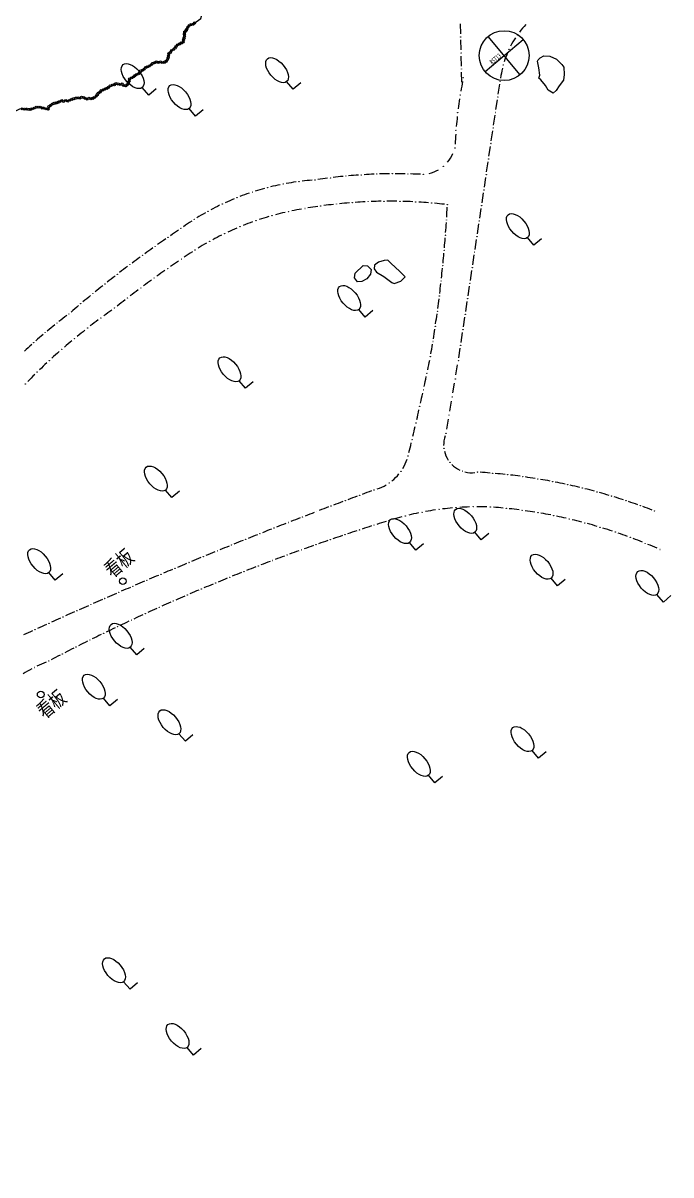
# Model space of a CAD drawing. Header units: metres. Extents: x -10443 to -4073, y -33280 to -26846.
# Drawn here: x -7216.8 to -7184.3, y -29190 to -29132.2 of the extents above; entities that cross this region are included whole.
import ezdxf
from ezdxf.enums import TextEntityAlignment as Align

# ---------------------------------------------------------------- set-up
doc = ezdxf.new("R2010")
doc.units = ezdxf.units.M
doc.header["$MEASUREMENT"] = 0
doc.linetypes.add('CONTINUOUS_1', pattern=[0])
doc.linetypes.add('CONTINUOUS_2', pattern=[0])
for name, color, linetype, lineweight in [('園路', 241, 'CONTINUOUS_2', 18), ('基準点', 254, 'CONTINUOUS_2', 18), ('木', 254, 'CONTINUOUS_2', 18), ('木材', 241, 'CONTINUOUS_2', 18), ('構造物', 241, 'CONTINUOUS_2', 18), ('石', 241, 'CONTINUOUS_2', 18), ('護岸', 241, 'CONTINUOUS_2', 18)]:
    doc.layers.add(name, color=color, linetype=linetype, lineweight=lineweight)
doc.layers.add('非表示', color=7, linetype='CONTINUOUS', lineweight=0, plot=False)
doc.styles.add('MS Gothic', font='MS Gothic.ttf')

msp = doc.modelspace()

# ---------------------------------------------------------------- hatches: boundary and pattern name
at = {"layer": '園路', "linetype": 'CONTINUOUS_1', "lineweight": 18}
for points in [[(-7191.973, -29132.754, 1), (-7191.988, -29132.754, 1)], [(-7194.817, -29132.856, 1), (-7194.832, -29132.856, 1)], [(-7194.798, -29133.663, 1), (-7194.813, -29133.663, 1)], [(-7192.393, -29133.48, 1), (-7192.408, -29133.48, 1)], [(-7194.779, -29134.471, 1), (-7194.794, -29134.471, 1)], [(-7192.684, -29134.266, 1), (-7192.699, -29134.266, 1)], [(-7194.688, -29134.895, 1), (-7194.703, -29134.895, 1)], [(-7194.761, -29135.278, 1), (-7194.776, -29135.278, 1)], [(-7192.836, -29135.091, 1), (-7192.851, -29135.091, 1)], [(-7194.845, -29135.771, 1), (-7194.86, -29135.771, 1)], [(-7192.953, -29135.87, 1), (-7192.968, -29135.87, 1)], [(-7194.968, -29136.653, 1), (-7194.983, -29136.653, 1)], [(-7193.07, -29136.649, 1), (-7193.085, -29136.649, 1)], [(-7195.056, -29137.539, 1), (-7195.071, -29137.539, 1)], [(-7193.186, -29137.428, 1), (-7193.201, -29137.428, 1)], [(-7195.111, -29138.428, 1), (-7195.126, -29138.428, 1)], [(-7193.303, -29138.207, 1), (-7193.318, -29138.207, 1)], [(-7193.42, -29138.986, 1), (-7193.435, -29138.986, 1)], [(-7195.688, -29139.35, 1), (-7195.703, -29139.35, 1)], [(-7203.73, -29140.245, 1), (-7203.745, -29140.245, 1)], [(-7202.935, -29140.117, 1), (-7202.95, -29140.117, 1)], [(-7202.133, -29140.038, 1), (-7202.148, -29140.038, 1)], [(-7201.362, -29139.93, 1), (-7201.377, -29139.93, 1)], [(-7200.587, -29139.844, 1), (-7200.602, -29139.844, 1)], [(-7199.811, -29139.781, 1), (-7199.826, -29139.781, 1)], [(-7199.033, -29139.741, 1), (-7199.048, -29139.741, 1)], [(-7198.254, -29139.724, 1), (-7198.269, -29139.724, 1)], [(-7197.475, -29139.73, 1), (-7197.49, -29139.73, 1)], [(-7196.696, -29139.758, 1), (-7196.711, -29139.758, 1)], [(-7193.536, -29139.765, 1), (-7193.551, -29139.765, 1)], [(-7205.29, -29140.649, 1), (-7205.305, -29140.649, 1)], [(-7204.516, -29140.422, 1), (-7204.531, -29140.422, 1)], [(-7193.653, -29140.544, 1), (-7193.668, -29140.544, 1)], [(-7206.787, -29141.243, 1), (-7206.802, -29141.243, 1)], [(-7206.047, -29140.922, 1), (-7206.062, -29140.922, 1)], [(-7201.847, -29141.344, 1), (-7201.862, -29141.344, 1)], [(-7201.056, -29141.245, 1), (-7201.071, -29141.245, 1)], [(-7200.262, -29141.172, 1), (-7200.277, -29141.172, 1)], [(-7199.466, -29141.125, 1), (-7199.481, -29141.125, 1)], [(-7198.669, -29141.104, 1), (-7198.684, -29141.104, 1)], [(-7197.872, -29141.108, 1), (-7197.887, -29141.108, 1)], [(-7197.075, -29141.138, 1), (-7197.09, -29141.138, 1)], [(-7196.28, -29141.194, 1), (-7196.295, -29141.194, 1)], [(-7195.487, -29141.276, 1), (-7195.502, -29141.276, 1)], [(-7193.77, -29141.323, 1), (-7193.785, -29141.323, 1)], [(-7208.198, -29142.019, 1), (-7208.213, -29142.019, 1)], [(-7207.505, -29141.609, 1), (-7207.52, -29141.609, 1)], [(-7204.292, -29141.829, 1), (-7204.307, -29141.829, 1)], [(-7203.469, -29141.624, 1), (-7203.484, -29141.624, 1)], [(-7202.634, -29141.468, 1), (-7202.649, -29141.468, 1)], [(-7208.865, -29142.471, 1), (-7208.88, -29142.471, 1)], [(-7205.897, -29142.381, 1), (-7205.912, -29142.381, 1)], [(-7205.103, -29142.082, 1), (-7205.118, -29142.082, 1)], [(-7195.531, -29142.042, 1), (-7195.546, -29142.042, 1)], [(-7193.886, -29142.102, 1), (-7193.901, -29142.102, 1)], [(-7209.517, -29142.913, 1), (-7209.532, -29142.913, 1)], [(-7207.426, -29143.117, 1), (-7207.441, -29143.117, 1)], [(-7206.673, -29142.727, 1), (-7206.688, -29142.727, 1)], [(-7195.585, -29142.808, 1), (-7195.6, -29142.808, 1)], [(-7194.003, -29142.881, 1), (-7194.018, -29142.881, 1)], [(-7210.162, -29143.363, 1), (-7210.177, -29143.363, 1)], [(-7208.156, -29143.551, 1), (-7208.171, -29143.551, 1)], [(-7195.647, -29143.573, 1), (-7195.662, -29143.573, 1)], [(-7194.12, -29143.66, 1), (-7194.135, -29143.66, 1)], [(-7211.433, -29144.291, 1), (-7211.448, -29144.291, 1)], [(-7210.801, -29143.823, 1), (-7210.816, -29143.823, 1)], [(-7208.849, -29144.011, 1), (-7208.864, -29144.011, 1)], [(-7212.06, -29144.768, 1), (-7212.075, -29144.768, 1)], [(-7209.534, -29144.481, 1), (-7209.549, -29144.481, 1)], [(-7195.719, -29144.337, 1), (-7195.734, -29144.337, 1)], [(-7194.236, -29144.439, 1), (-7194.251, -29144.439, 1)], [(-7212.679, -29145.253, 1), (-7212.694, -29145.253, 1)], [(-7210.882, -29145.454, 1), (-7210.897, -29145.454, 1)], [(-7210.212, -29144.962, 1), (-7210.227, -29144.962, 1)], [(-7195.8, -29145.101, 1), (-7195.815, -29145.101, 1)], [(-7194.353, -29145.218, 1), (-7194.368, -29145.218, 1)], [(-7213.292, -29145.747, 1), (-7213.307, -29145.747, 1)], [(-7211.544, -29145.955, 1), (-7211.559, -29145.955, 1)], [(-7195.89, -29145.863, 1), (-7195.905, -29145.863, 1)], [(-7194.47, -29145.997, 1), (-7194.485, -29145.997, 1)], [(-7213.898, -29146.249, 1), (-7213.913, -29146.249, 1)], [(-7212.199, -29146.468, 1), (-7212.214, -29146.468, 1)], [(-7195.989, -29146.624, 1), (-7196.004, -29146.624, 1)], [(-7215.098, -29147.223, 1), (-7215.113, -29147.223, 1)], [(-7214.497, -29146.759, 1), (-7214.512, -29146.759, 1)], [(-7212.883, -29146.958, 1), (-7212.898, -29146.958, 1)], [(-7194.586, -29146.776, 1), (-7194.601, -29146.776, 1)], [(-7215.685, -29147.703, 1), (-7215.7, -29147.703, 1)], [(-7213.553, -29147.468, 1), (-7213.568, -29147.468, 1)], [(-7196.097, -29147.384, 1), (-7196.112, -29147.384, 1)], [(-7194.703, -29147.555, 1), (-7194.718, -29147.555, 1)], [(-7216.259, -29148.199, 1), (-7216.274, -29148.199, 1)], [(-7214.21, -29147.995, 1), (-7214.225, -29147.995, 1)], [(-7196.214, -29148.143, 1), (-7196.229, -29148.143, 1)], [(-7194.82, -29148.334, 1), (-7194.835, -29148.334, 1)], [(-7214.851, -29148.54, 1), (-7214.866, -29148.54, 1)], [(-7196.341, -29148.9, 1), (-7196.356, -29148.9, 1)], [(-7215.478, -29149.102, 1), (-7215.493, -29149.102, 1)], [(-7194.936, -29149.113, 1), (-7194.951, -29149.113, 1)], [(-7216.089, -29149.681, 1), (-7216.104, -29149.681, 1)], [(-7196.513, -29149.736, 1), (-7196.528, -29149.736, 1)], [(-7195.091, -29150.022, 1), (-7195.106, -29150.022, 1)], [(-7216.684, -29150.277, 1), (-7216.699, -29150.277, 1)], [(-7196.691, -29150.57, 1), (-7196.706, -29150.57, 1)], [(-7195.246, -29150.932, 1), (-7195.261, -29150.932, 1)], [(-7196.875, -29151.403, 1), (-7196.89, -29151.403, 1)], [(-7195.401, -29151.841, 1), (-7195.416, -29151.841, 1)], [(-7197.064, -29152.234, 1), (-7197.079, -29152.234, 1)], [(-7195.555, -29152.751, 1), (-7195.57, -29152.751, 1)], [(-7197.259, -29153.065, 1), (-7197.274, -29153.065, 1)], [(-7195.663, -29153.508, 1), (-7195.678, -29153.508, 1)], [(-7197.461, -29153.894, 1), (-7197.476, -29153.894, 1)], [(-7197.814, -29154.655, 1), (-7197.829, -29154.655, 1)], [(-7195.36, -29154.21, 1), (-7195.375, -29154.21, 1)], [(-7194.735, -29154.651, 1), (-7194.75, -29154.651, 1)], [(-7193.972, -29154.701, 1), (-7193.987, -29154.701, 1)], [(-7198.409, -29155.247, 1), (-7198.424, -29155.247, 1)], [(-7193.213, -29154.757, 1), (-7193.228, -29154.757, 1)], [(-7192.456, -29154.832, 1), (-7192.471, -29154.832, 1)], [(-7191.7, -29154.927, 1), (-7191.715, -29154.927, 1)], [(-7190.948, -29155.041, 1), (-7190.963, -29155.041, 1)], [(-7190.198, -29155.175, 1), (-7190.213, -29155.175, 1)], [(-7199.891, -29155.863, 1), (-7199.906, -29155.863, 1)], [(-7199.172, -29155.596, 1), (-7199.187, -29155.596, 1)], [(-7189.453, -29155.329, 1), (-7189.468, -29155.329, 1)], [(-7188.711, -29155.502, 1), (-7188.726, -29155.502, 1)], [(-7187.975, -29155.694, 1), (-7187.99, -29155.694, 1)], [(-7201.328, -29156.402, 1), (-7201.343, -29156.402, 1)], [(-7200.61, -29156.131, 1), (-7200.625, -29156.131, 1)], [(-7194.19, -29156.441, 1), (-7194.205, -29156.441, 1)], [(-7193.327, -29156.448, 1), (-7193.342, -29156.448, 1)], [(-7187.243, -29155.905, 1), (-7187.258, -29155.905, 1)], [(-7186.518, -29156.136, 1), (-7186.533, -29156.136, 1)], [(-7185.798, -29156.385, 1), (-7185.813, -29156.385, 1)], [(-7202.761, -29156.951, 1), (-7202.776, -29156.951, 1)], [(-7202.045, -29156.676, 1), (-7202.06, -29156.676, 1)], [(-7197.601, -29156.898, 1), (-7197.616, -29156.898, 1)], [(-7196.759, -29156.712, 1), (-7196.774, -29156.712, 1)], [(-7195.908, -29156.573, 1), (-7195.923, -29156.573, 1)], [(-7195.051, -29156.483, 1), (-7195.066, -29156.483, 1)], [(-7192.529, -29156.519, 1), (-7192.544, -29156.519, 1)], [(-7191.733, -29156.614, 1), (-7191.748, -29156.614, 1)], [(-7190.941, -29156.735, 1), (-7190.956, -29156.735, 1)], [(-7190.153, -29156.881, 1), (-7190.168, -29156.881, 1)], [(-7189.37, -29157.052, 1), (-7189.385, -29157.052, 1)], [(-7185.086, -29156.653, 1), (-7185.101, -29156.653, 1)], [(-7204.19, -29157.508, 1), (-7204.205, -29157.508, 1)], [(-7203.476, -29157.229, 1), (-7203.491, -29157.229, 1)], [(-7199.899, -29157.599, 1), (-7199.914, -29157.599, 1)], [(-7199.166, -29157.363, 1), (-7199.181, -29157.363, 1)], [(-7198.431, -29157.132, 1), (-7198.446, -29157.132, 1)], [(-7188.593, -29157.247, 1), (-7188.608, -29157.247, 1)], [(-7187.822, -29157.466, 1), (-7187.837, -29157.466, 1)], [(-7205.616, -29158.075, 1), (-7205.631, -29158.075, 1)], [(-7204.903, -29157.791, 1), (-7204.918, -29157.791, 1)], [(-7201.361, -29158.089, 1), (-7201.376, -29158.089, 1)], [(-7200.631, -29157.842, 1), (-7200.646, -29157.842, 1)], [(-7187.058, -29157.71, 1), (-7187.073, -29157.71, 1)], [(-7186.303, -29157.978, 1), (-7186.318, -29157.978, 1)], [(-7207.038, -29158.65, 1), (-7207.053, -29158.65, 1)], [(-7206.327, -29158.362, 1), (-7206.342, -29158.362, 1)], [(-7202.815, -29158.601, 1), (-7202.83, -29158.601, 1)], [(-7202.089, -29158.342, 1), (-7202.104, -29158.342, 1)], [(-7185.556, -29158.269, 1), (-7185.571, -29158.269, 1)], [(-7184.819, -29158.583, 1), (-7184.834, -29158.583, 1)], [(-7208.457, -29159.235, 1), (-7208.472, -29159.235, 1)], [(-7207.748, -29158.941, 1), (-7207.763, -29158.941, 1)], [(-7204.26, -29159.135, 1), (-7204.275, -29159.135, 1)], [(-7203.538, -29158.865, 1), (-7203.553, -29158.865, 1)], [(-7209.872, -29159.828, 1), (-7209.887, -29159.828, 1)], [(-7209.165, -29159.53, 1), (-7209.18, -29159.53, 1)], [(-7205.698, -29159.691, 1), (-7205.713, -29159.691, 1)], [(-7204.98, -29159.41, 1), (-7204.995, -29159.41, 1)], [(-7211.283, -29160.43, 1), (-7211.298, -29160.43, 1)], [(-7210.578, -29160.128, 1), (-7210.593, -29160.128, 1)], [(-7207.127, -29160.268, 1), (-7207.142, -29160.268, 1)], [(-7206.414, -29159.977, 1), (-7206.429, -29159.977, 1)], [(-7212.69, -29161.041, 1), (-7212.705, -29161.041, 1)], [(-7211.987, -29160.734, 1), (-7212.002, -29160.734, 1)], [(-7208.547, -29160.867, 1), (-7208.562, -29160.867, 1)], [(-7207.838, -29160.565, 1), (-7207.853, -29160.565, 1)], [(-7214.094, -29161.66, 1), (-7214.109, -29161.66, 1)], [(-7213.393, -29161.349, 1), (-7213.408, -29161.349, 1)], [(-7209.958, -29161.488, 1), (-7209.973, -29161.488, 1)], [(-7209.254, -29161.175, 1), (-7209.269, -29161.175, 1)], [(-7214.794, -29161.973, 1), (-7214.809, -29161.973, 1)], [(-7211.36, -29162.13, 1), (-7211.375, -29162.13, 1)], [(-7210.66, -29161.806, 1), (-7210.675, -29161.806, 1)], [(-7216.192, -29162.606, 1), (-7216.207, -29162.606, 1)], [(-7215.494, -29162.289, 1), (-7215.509, -29162.289, 1)], [(-7212.751, -29162.793, 1), (-7212.766, -29162.793, 1)], [(-7212.057, -29162.458, 1), (-7212.072, -29162.458, 1)], [(-7213.443, -29163.132, 1), (-7213.458, -29163.132, 1)], [(-7214.819, -29163.826, 1), (-7214.834, -29163.826, 1)], [(-7214.133, -29163.476, 1), (-7214.148, -29163.476, 1)], [(-7216.229, -29164.506, 1), (-7216.244, -29164.506, 1)], [(-7215.503, -29164.181, 1), (-7215.518, -29164.181, 1)]]:
    msp.add_hatch(color=256, dxfattribs=at).paths.add_polyline_path(points, flags=0)

# ---------------------------------------------------------------- linework, layer by layer
for p, q in [((-7194.828, -29132.702), (-7194.839, -29132.202)), ((-7194.809, -29133.51), (-7194.821, -29133.01)), ((-7194.79, -29134.317), (-7194.802, -29133.817)), ((-7194.772, -29135.124), (-7194.783, -29134.625)), ((-7192.939, -29135.728), (-7192.865, -29135.233)), ((-7193.056, -29136.507), (-7192.982, -29136.012)), ((-7193.173, -29137.286), (-7193.099, -29136.791)), ((-7193.289, -29138.065), (-7193.215, -29137.57)), ((-7193.406, -29138.844), (-7193.332, -29138.349)), ((-7193.523, -29139.623), (-7193.449, -29139.128)), ((-7193.639, -29140.402), (-7193.565, -29139.907)), ((-7193.756, -29141.181), (-7193.682, -29140.686)), ((-7193.873, -29141.96), (-7193.798, -29141.465)), ((-7193.989, -29142.739), (-7193.915, -29142.244)), ((-7194.106, -29143.518), (-7194.032, -29143.023)), ((-7194.222, -29144.297), (-7194.148, -29143.802)), ((-7194.339, -29145.075), (-7194.265, -29144.581)), ((-7194.456, -29145.854), (-7194.382, -29145.36)), ((-7194.572, -29146.633), (-7194.498, -29146.139)), ((-7194.689, -29147.412), (-7194.615, -29146.918)), ((-7194.806, -29148.191), (-7194.732, -29147.697)), ((-7194.922, -29148.97), (-7194.848, -29148.476)), ((-7195.063, -29149.814), (-7194.979, -29149.321)), ((-7195.218, -29150.724), (-7195.134, -29150.231)), ((-7195.373, -29151.633), (-7195.289, -29151.14)), ((-7195.527, -29152.543), (-7195.444, -29152.05))]:
    msp.add_line(p, q, dxfattribs=at)
for centre in [(-7191.98, -29132.754), (-7194.824, -29132.856), (-7194.806, -29133.663), (-7192.401, -29133.48), (-7194.787, -29134.471), (-7192.692, -29134.266), (-7194.695, -29134.895), (-7194.768, -29135.278), (-7192.844, -29135.091), (-7194.852, -29135.771), (-7192.961, -29135.87), (-7194.975, -29136.653), (-7193.077, -29136.649), (-7195.064, -29137.539), (-7193.194, -29137.428), (-7195.118, -29138.428), (-7193.311, -29138.207), (-7193.427, -29138.986), (-7195.695, -29139.35), (-7203.738, -29140.245), (-7202.942, -29140.117), (-7202.14, -29140.038), (-7201.369, -29139.93), (-7200.595, -29139.844), (-7199.818, -29139.781), (-7199.04, -29139.741), (-7198.261, -29139.724), (-7197.482, -29139.73), (-7196.704, -29139.758), (-7193.544, -29139.765), (-7205.297, -29140.649), (-7204.524, -29140.422), (-7193.661, -29140.544), (-7206.794, -29141.243), (-7206.055, -29140.922), (-7201.854, -29141.344), (-7201.063, -29141.245), (-7200.269, -29141.172), (-7199.474, -29141.125), (-7198.677, -29141.104), (-7197.88, -29141.108), (-7197.083, -29141.138), (-7196.288, -29141.194), (-7195.495, -29141.276), (-7193.777, -29141.323), (-7208.206, -29142.019), (-7207.512, -29141.609), (-7204.3, -29141.829), (-7203.476, -29141.624), (-7202.642, -29141.468), (-7208.873, -29142.471), (-7205.905, -29142.381), (-7205.11, -29142.082), (-7195.539, -29142.042), (-7193.894, -29142.102), (-7209.524, -29142.913), (-7207.434, -29143.117), (-7206.68, -29142.727), (-7195.592, -29142.808), (-7194.01, -29142.881), (-7210.169, -29143.363), (-7208.164, -29143.551), (-7195.655, -29143.573), (-7194.127, -29143.66), (-7211.441, -29144.291), (-7210.808, -29143.823), (-7208.856, -29144.011), (-7212.067, -29144.768), (-7209.541, -29144.481), (-7195.726, -29144.337), (-7194.244, -29144.439), (-7212.687, -29145.253), (-7210.889, -29145.454), (-7210.219, -29144.962), (-7195.807, -29145.101), (-7194.36, -29145.218), (-7213.3, -29145.747), (-7211.552, -29145.955), (-7195.897, -29145.863), (-7194.477, -29145.997), (-7213.906, -29146.249), (-7212.206, -29146.468), (-7195.996, -29146.624), (-7215.105, -29147.223), (-7214.505, -29146.759), (-7212.89, -29146.958), (-7194.594, -29146.776), (-7215.693, -29147.703), (-7213.561, -29147.468), (-7196.104, -29147.384), (-7194.71, -29147.555), (-7216.266, -29148.199), (-7214.217, -29147.995), (-7196.222, -29148.143), (-7194.827, -29148.334), (-7214.859, -29148.54), (-7196.348, -29148.9), (-7215.486, -29149.102), (-7194.944, -29149.113), (-7216.097, -29149.681), (-7196.52, -29149.736), (-7195.098, -29150.022), (-7216.692, -29150.277), (-7196.698, -29150.57), (-7195.253, -29150.932), (-7196.882, -29151.403), (-7195.408, -29151.841), (-7197.072, -29152.234), (-7195.563, -29152.751), (-7197.267, -29153.065), (-7195.67, -29153.508), (-7197.468, -29153.894), (-7197.821, -29154.655), (-7195.367, -29154.21), (-7194.743, -29154.651), (-7193.98, -29154.701), (-7198.416, -29155.247), (-7193.221, -29154.757), (-7192.463, -29154.832), (-7191.708, -29154.927), (-7190.955, -29155.041), (-7190.206, -29155.175), (-7199.899, -29155.863), (-7199.18, -29155.596), (-7189.46, -29155.329), (-7188.719, -29155.502), (-7187.982, -29155.694), (-7201.335, -29156.402), (-7200.617, -29156.131), (-7194.197, -29156.441), (-7193.335, -29156.448), (-7187.251, -29155.905), (-7186.525, -29156.136), (-7185.806, -29156.385), (-7202.768, -29156.951), (-7202.052, -29156.676), (-7197.608, -29156.898), (-7196.766, -29156.712), (-7195.915, -29156.573), (-7195.058, -29156.483), (-7192.537, -29156.519), (-7191.741, -29156.614), (-7190.949, -29156.735), (-7190.161, -29156.881), (-7189.377, -29157.052), (-7185.093, -29156.653), (-7204.197, -29157.508), (-7203.483, -29157.229), (-7199.907, -29157.599), (-7199.173, -29157.363), (-7198.438, -29157.132), (-7188.6, -29157.247), (-7187.829, -29157.466), (-7205.623, -29158.075), (-7204.911, -29157.791), (-7201.368, -29158.089), (-7200.638, -29157.842), (-7187.066, -29157.71), (-7186.31, -29157.978), (-7207.046, -29158.65), (-7206.335, -29158.362), (-7202.822, -29158.601), (-7202.096, -29158.342), (-7185.564, -29158.269), (-7184.826, -29158.583), (-7208.464, -29159.235), (-7207.755, -29158.941), (-7204.268, -29159.135), (-7203.546, -29158.865), (-7209.879, -29159.828), (-7209.172, -29159.53), (-7205.706, -29159.691), (-7204.988, -29159.41), (-7211.29, -29160.43), (-7210.585, -29160.128), (-7207.135, -29160.268), (-7206.421, -29159.977), (-7212.698, -29161.041), (-7211.995, -29160.734), (-7208.555, -29160.867), (-7207.846, -29160.565), (-7214.102, -29161.66), (-7213.4, -29161.349), (-7209.966, -29161.488), (-7209.262, -29161.175), (-7214.802, -29161.973), (-7211.367, -29162.13), (-7210.668, -29161.806), (-7216.2, -29162.606), (-7215.501, -29162.289), (-7212.759, -29162.793), (-7212.064, -29162.458), (-7213.451, -29163.132), (-7214.827, -29163.826), (-7214.14, -29163.476), (-7216.237, -29164.506), (-7215.511, -29164.181)]:
    msp.add_circle(centre, 0.0075, dxfattribs=at)
for centre, radius, start, end in [((-7187.969, -29135.565), 4.898, 137.1423, 142.9915), ((-7187.969, -29135.565), 4.898, 146.96516, 152.81436), ((-7187.969, -29135.565), 4.898, 156.78802, 162.63722), ((-7187.969, -29135.565), 4.898, 166.61089, 172.46009), ((-7172.192, -29139.38), 22.946, 169.21432, 170.46279), ((-7172.192, -29139.38), 22.946, 171.43781, 172.68629), ((-7172.192, -29139.38), 22.946, 173.6613, 174.90978), ((-7172.192, -29139.38), 22.946, 175.8848, 177.13328), ((-7196.83, -29137.998), 1.765, 319.83529, 336.06352), ((-7196.83, -29137.998), 1.765, 283.93648, 300.16471), ((-7201.282, -29152.944), 12.935, 101.62049, 103.8353), ((-7201.282, -29152.944), 12.935, 98.05076, 100.26557), ((-7201.282, -29152.944), 12.935, 94.48104, 96.69584), ((-7198.072, -29166.14), 26.417, 97.47288, 98.55733), ((-7198.072, -29166.14), 26.417, 95.78317, 96.86762), ((-7198.072, -29166.14), 26.417, 94.09346, 95.17791), ((-7198.072, -29166.14), 26.417, 92.40375, 93.48819), ((-7198.072, -29166.14), 26.417, 90.71404, 91.79848), ((-7198.072, -29166.14), 26.417, 89.02433, 90.10877), ((-7198.072, -29166.14), 26.417, 87.33461, 88.41906), ((-7201.282, -29152.944), 12.935, 108.75994, 110.97475), ((-7201.282, -29152.944), 12.935, 105.19022, 107.40503), ((-7201.282, -29152.944), 12.935, 115.8994, 118.11421), ((-7201.282, -29152.944), 12.935, 112.32967, 114.54448), ((-7198.413, -29165.719), 24.617, 98.38079, 99.54453), ((-7198.413, -29165.719), 24.617, 96.52535, 97.68909), ((-7198.413, -29165.719), 24.617, 94.66991, 95.83365), ((-7198.413, -29165.719), 24.617, 92.81448, 93.97822), ((-7198.413, -29165.719), 24.617, 90.95904, 92.12278), ((-7198.413, -29165.719), 24.617, 89.1036, 90.26734), ((-7198.413, -29165.719), 24.617, 87.24817, 88.4119), ((-7198.413, -29165.719), 24.617, 85.39273, 86.55647), ((-7198.413, -29165.719), 24.617, 83.53729, 84.70103), ((-7259.458, -29137.977), 64.048, 356.48071, 356.92799), ((-7201.282, -29152.944), 12.935, 119.46913, 121.68393), ((-7200.393, -29155.788), 14.495, 106.32552, 108.30193), ((-7200.393, -29155.788), 14.495, 102.96936, 104.94577), ((-7200.393, -29155.788), 14.495, 99.61321, 101.58961), ((-7176.979, -29190.203), 57.406, 123.89338, 124.39242), ((-7201.282, -29152.944), 12.935, 123.03885, 125.25366), ((-7200.393, -29155.788), 14.495, 113.03783, 115.01424), ((-7200.393, -29155.788), 14.495, 109.68167, 111.65808), ((-7259.458, -29137.977), 64.048, 355.79398, 356.24127), ((-7176.979, -29190.203), 57.406, 124.67888, 125.17792), ((-7200.393, -29155.788), 14.495, 116.39398, 118.37039), ((-7259.458, -29137.977), 64.048, 355.10725, 355.55454), ((-7176.979, -29190.203), 57.406, 125.46439, 125.96342), ((-7179.219, -29187.934), 52.987, 123.2899, 123.83056), ((-7200.393, -29155.788), 14.495, 119.75014, 121.72655), ((-7259.458, -29137.977), 64.048, 354.42053, 354.86781), ((-7176.979, -29190.203), 57.406, 126.24989, 126.74893), ((-7179.219, -29187.934), 52.987, 124.18858, 124.72924), ((-7176.979, -29190.203), 57.406, 127.8209, 128.31994), ((-7176.979, -29190.203), 57.406, 127.0354, 127.53443), ((-7179.219, -29187.934), 52.987, 125.08726, 125.62792), ((-7259.458, -29137.977), 64.048, 353.7338, 354.18109), ((-7176.979, -29190.203), 57.406, 128.60641, 129.10544), ((-7179.219, -29187.934), 52.987, 125.98594, 126.5266), ((-7259.458, -29137.977), 64.048, 353.04708, 353.49436), ((-7176.979, -29190.203), 57.406, 129.39191, 129.89095), ((-7179.219, -29187.934), 52.987, 127.7833, 128.32396), ((-7179.219, -29187.934), 52.987, 126.88462, 127.42528), ((-7259.458, -29137.977), 64.048, 352.36035, 352.80764), ((-7176.979, -29190.203), 57.406, 130.17741, 130.67645), ((-7194.57, -29171.782), 30.852, 125.18167, 126.11022), ((-7198.14, -29168.573), 27.269, 127.14868, 128.19923), ((-7194.57, -29171.782), 30.852, 126.74523, 127.67379), ((-7259.458, -29137.977), 64.048, 351.67362, 352.12091), ((-7198.14, -29168.573), 27.269, 130.33703, 131.38758), ((-7198.14, -29168.573), 27.269, 128.74285, 129.79341), ((-7194.57, -29171.782), 30.852, 128.3088, 129.23735), ((-7259.458, -29137.977), 64.048, 350.9869, 351.43418), ((-7198.14, -29168.573), 27.269, 131.93121, 132.98176), ((-7194.57, -29171.782), 30.852, 129.87237, 130.80092), ((-7259.458, -29137.977), 64.048, 350.30017, 350.74746), ((-7194.57, -29171.782), 30.852, 131.43594, 132.36449), ((-7194.57, -29171.782), 30.852, 132.99951, 133.92806), ((-7317.141, -29124.433), 123.246, 348.2347, 348.46714), ((-7194.57, -29171.782), 30.852, 134.56308, 135.49163), ((-7317.141, -29124.433), 123.246, 347.83817, 348.07061), ((-7317.141, -29124.433), 123.246, 347.44164, 347.67408), ((-7317.141, -29124.433), 123.246, 347.04511, 347.27755), ((-7317.141, -29124.433), 123.246, 346.64857, 346.88102), ((-7194.272, -29153.32), 1.411, 161.7783, 182.0775), ((-7317.141, -29124.433), 123.246, 346.25204, 346.48449), ((-7199.775, -29153.286), 2.385, 329.11188, 341.1219), ((-7194.272, -29153.32), 1.411, 193.20533, 213.50453), ((-7194.272, -29153.32), 1.411, 224.63236, 244.93156), ((-7194.272, -29153.32), 1.411, 256.05939, 276.35859), ((-7195.729, -29183.877), 29.229, 85.33371, 86.31385), ((-7199.775, -29153.286), 2.385, 308.84484, 320.85485), ((-7195.729, -29183.877), 29.229, 83.84132, 84.82146), ((-7195.729, -29183.877), 29.229, 82.34893, 83.32906), ((-7195.729, -29183.877), 29.229, 80.85654, 81.83667), ((-7195.729, -29183.877), 29.229, 79.36415, 80.34428), ((-7195.729, -29183.877), 29.229, 77.87175, 78.85189), ((-7114.366, -29385.691), 245.228, 110.26533, 110.38215), ((-7199.775, -29153.286), 2.385, 288.57779, 300.58781), ((-7195.729, -29183.877), 29.229, 76.37936, 77.3595), ((-7195.729, -29183.877), 29.229, 74.88697, 75.86711), ((-7195.729, -29183.877), 29.229, 73.39458, 74.37472), ((-7114.366, -29385.691), 245.228, 110.80304, 110.91987), ((-7114.366, -29385.691), 245.228, 110.62381, 110.74063), ((-7114.366, -29385.691), 245.228, 110.44457, 110.56139), ((-7193.884, -29171.735), 15.297, 91.85269, 93.72545), ((-7193.884, -29171.735), 15.297, 88.62316, 90.49593), ((-7195.186, -29181.84), 25.46, 84.3657, 85.49092), ((-7195.729, -29183.877), 29.229, 71.90219, 72.88232), ((-7195.729, -29183.877), 29.229, 70.4098, 71.38993), ((-7195.729, -29183.877), 29.229, 68.91741, 69.89754), ((-7114.366, -29385.691), 245.228, 111.16152, 111.27834), ((-7114.366, -29385.691), 245.228, 110.98228, 111.0991), ((-7193.884, -29171.735), 15.297, 104.7708, 106.64357), ((-7193.884, -29171.735), 15.297, 101.54127, 103.41404), ((-7193.884, -29171.735), 15.297, 98.31174, 100.18451), ((-7193.884, -29171.735), 15.297, 95.08221, 96.95498), ((-7195.186, -29181.84), 25.46, 82.56198, 83.6872), ((-7195.186, -29181.84), 25.46, 80.75826, 81.88348), ((-7195.186, -29181.84), 25.46, 78.95455, 80.07977), ((-7195.186, -29181.84), 25.46, 77.15083, 78.27605), ((-7114.366, -29385.691), 245.228, 111.51999, 111.63682), ((-7114.366, -29385.691), 245.228, 111.34076, 111.45758), ((-7168.286, -29254.353), 101.79, 107.74061, 108.02206), ((-7168.286, -29254.353), 101.79, 107.30681, 107.58825), ((-7195.186, -29181.84), 25.46, 75.34711, 76.47233), ((-7195.186, -29181.84), 25.46, 73.5434, 74.66862), ((-7195.186, -29181.84), 25.46, 71.73968, 72.8649), ((-7114.366, -29385.691), 245.228, 111.87847, 111.99529), ((-7114.366, -29385.691), 245.228, 111.69923, 111.81605), ((-7168.286, -29254.353), 101.79, 109.04203, 109.32347), ((-7168.286, -29254.353), 101.79, 108.60822, 108.88967), ((-7168.286, -29254.353), 101.79, 108.17442, 108.45586), ((-7195.186, -29181.84), 25.46, 69.93596, 71.06118), ((-7195.186, -29181.84), 25.46, 68.13225, 69.25747), ((-7114.366, -29385.691), 245.228, 112.23694, 112.35377), ((-7114.366, -29385.691), 245.228, 112.05771, 112.17453), ((-7168.286, -29254.353), 101.79, 109.90964, 110.19108), ((-7168.286, -29254.353), 101.79, 109.47583, 109.75728), ((-7195.186, -29181.84), 25.46, 66.32853, 67.45375), ((-7114.366, -29385.691), 245.228, 112.59542, 112.71224), ((-7114.366, -29385.691), 245.228, 112.41618, 112.533), ((-7168.286, -29254.353), 101.79, 110.77725, 111.05869), ((-7168.286, -29254.353), 101.79, 110.34344, 110.62489), ((-7114.366, -29385.691), 245.228, 112.95389, 113.07072), ((-7114.366, -29385.691), 245.228, 112.77466, 112.89148), ((-7168.286, -29254.353), 101.79, 111.64486, 111.9263), ((-7168.286, -29254.353), 101.79, 111.21105, 111.4925), ((-7114.366, -29385.691), 245.228, 113.31237, 113.42919), ((-7114.366, -29385.691), 245.228, 113.13313, 113.24995), ((-7168.286, -29254.353), 101.79, 112.51247, 112.79391), ((-7168.286, -29254.353), 101.79, 112.07866, 112.36011), ((-7114.366, -29385.691), 245.228, 113.67084, 113.78767), ((-7114.366, -29385.691), 245.228, 113.49161, 113.60843), ((-7168.286, -29254.353), 101.79, 113.38008, 113.66152), ((-7168.286, -29254.353), 101.79, 112.94628, 113.22772), ((-7114.366, -29385.691), 245.228, 113.85008, 113.9669), ((-7168.286, -29254.353), 101.79, 114.24769, 114.52913), ((-7168.286, -29254.353), 101.79, 113.81389, 114.09533), ((-7114.366, -29385.691), 245.228, 114.20856, 114.32538), ((-7114.366, -29385.691), 245.228, 114.02932, 114.14614), ((-7168.286, -29254.353), 101.79, 115.1153, 115.39674), ((-7168.286, -29254.353), 101.79, 114.6815, 114.96294), ((-7114.366, -29385.691), 245.228, 114.56703, 114.68385), ((-7114.366, -29385.691), 245.228, 114.38779, 114.50462), ((-7168.286, -29254.353), 101.79, 115.54911, 115.83055), ((-7168.286, -29254.353), 101.79, 116.41672, 116.69816), ((-7168.286, -29254.353), 101.79, 115.98291, 116.26435), ((-7168.286, -29254.353), 101.79, 117.28433, 117.56577), ((-7168.286, -29254.353), 101.79, 116.85052, 117.13196), ((-7212.861, -29171.079), 7.389, 112.1568, 116.03364), ((-7212.861, -29171.079), 7.389, 118.32708, 122.20392)]:
    msp.add_arc(centre, radius, start, end, dxfattribs=at)
at = {"layer": '基準点', "linetype": 'CONTINUOUS_2', "lineweight": 18}
for p, q in [((-7193.604, -29134.597), (-7191.689, -29132.99)), ((-7191.843, -29134.751), (-7193.45, -29132.836))]:
    msp.add_line(p, q, dxfattribs=at)
msp.add_circle((-7192.646, -29133.794), 1.25, dxfattribs=at)
at = {"layer": '木', "linetype": 'CONTINUOUS_1', "lineweight": 18}
for p, q in [((-7210.494, -29135.781), (-7210.816, -29135.398)), ((-7210.111, -29135.459), (-7210.494, -29135.781)), ((-7203.245, -29135.484), (-7203.567, -29135.101)), ((-7202.862, -29135.162), (-7203.245, -29135.484)), ((-7208.144, -29136.835), (-7208.466, -29136.452)), ((-7207.761, -29136.514), (-7208.144, -29136.835)), ((-7191.156, -29143.312), (-7191.478, -29142.929)), ((-7190.773, -29142.99), (-7191.156, -29143.312)), ((-7199.622, -29146.917), (-7199.944, -29146.534)), ((-7199.239, -29146.596), (-7199.622, -29146.917)), ((-7205.632, -29150.494), (-7205.954, -29150.111)), ((-7205.249, -29150.173), (-7205.632, -29150.494)), ((-7209.333, -29155.981), (-7209.654, -29155.598)), ((-7208.95, -29155.66), (-7209.333, -29155.981)), ((-7193.794, -29158.103), (-7194.116, -29157.72)), ((-7193.411, -29157.782), (-7193.794, -29158.103)), ((-7197.072, -29158.616), (-7197.394, -29158.233)), ((-7196.689, -29158.295), (-7197.072, -29158.616)), ((-7215.189, -29160.127), (-7215.511, -29159.744)), ((-7214.806, -29159.805), (-7215.189, -29160.127)), ((-7189.962, -29160.405), (-7190.284, -29160.022)), ((-7189.579, -29160.084), (-7189.962, -29160.405)), ((-7184.651, -29161.22), (-7184.972, -29160.837)), ((-7184.268, -29160.898), (-7184.651, -29161.22)), ((-7211.098, -29163.872), (-7211.419, -29163.489)), ((-7210.715, -29163.551), (-7211.098, -29163.872)), ((-7212.447, -29166.429), (-7212.768, -29166.046)), ((-7212.064, -29166.108), (-7212.447, -29166.429)), ((-7208.653, -29168.211), (-7208.974, -29167.828)), ((-7208.27, -29167.89), (-7208.653, -29168.211)), ((-7190.919, -29169.054), (-7191.24, -29168.671)), ((-7190.536, -29168.733), (-7190.919, -29169.054)), ((-7196.128, -29170.299), (-7196.449, -29169.916)), ((-7195.745, -29169.977), (-7196.128, -29170.299)), ((-7211.433, -29180.659), (-7211.755, -29180.276)), ((-7211.05, -29180.338), (-7211.433, -29180.659)), ((-7208.241, -29183.957), (-7208.562, -29183.574)), ((-7207.858, -29183.636), (-7208.241, -29183.957))]:
    msp.add_line(p, q, dxfattribs=at)
for centre in [(-7204.049, -29134.526), (-7211.298, -29134.823), (-7208.948, -29135.877), (-7191.96, -29142.354), (-7200.426, -29145.96), (-7206.436, -29149.537), (-7210.137, -29155.024), (-7194.598, -29157.146), (-7197.876, -29157.659), (-7215.993, -29159.169), (-7190.766, -29159.448), (-7185.454, -29160.262), (-7211.902, -29162.915), (-7213.25, -29165.472), (-7209.456, -29167.254), (-7191.723, -29168.097), (-7196.931, -29169.341), (-7212.237, -29179.701), (-7209.044, -29182.999)]:
    msp.add_ellipse(centre, major_axis=(-0.482, 0.575), ratio=0.533333, dxfattribs=at)
at = {"layer": '木材', "linetype": 'CONTINUOUS_2', "lineweight": 18}
for centre in [(-7208.367, -29132.238), (-7208.265, -29132.221), (-7208.193, -29132.157), (-7208.702, -29132.72), (-7208.685, -29132.612), (-7208.62, -29132.539), (-7208.576, -29132.461), (-7208.532, -29132.368), (-7208.46, -29132.282), (-7209.124, -29133.334), (-7209.045, -29133.251), (-7208.947, -29133.212), (-7208.857, -29133.161), (-7208.765, -29133.11), (-7208.747, -29133.008), (-7208.72, -29132.919), (-7208.692, -29132.821), (-7209.521, -29133.898), (-7209.503, -29133.805), (-7209.486, -29133.695), (-7209.408, -29133.634), (-7209.349, -29133.539), (-7209.249, -29133.485), (-7209.17, -29133.417), (-7210.801, -29134.53), (-7210.718, -29134.478), (-7210.645, -29134.391), (-7210.563, -29134.36), (-7210.471, -29134.319), (-7210.366, -29134.26), (-7210.302, -29134.185), (-7210.201, -29134.152), (-7210.108, -29134.115), (-7210.01, -29134.135), (-7209.904, -29134.105), (-7209.818, -29134.144), (-7209.71, -29134.133), (-7209.623, -29134.082), (-7209.554, -29133.989), (-7211.475, -29135.073), (-7211.457, -29134.968), (-7211.35, -29134.914), (-7211.253, -29134.862), (-7211.191, -29134.802), (-7211.103, -29134.746), (-7211.009, -29134.703), (-7210.948, -29134.651), (-7210.9, -29134.566), (-7213.024, -29135.683), (-7212.939, -29135.624), (-7212.875, -29135.547), (-7212.776, -29135.518), (-7212.694, -29135.473), (-7212.592, -29135.435), (-7212.514, -29135.386), (-7212.423, -29135.316), (-7212.325, -29135.281), (-7212.219, -29135.253), (-7212.14, -29135.2), (-7212.031, -29135.218), (-7211.931, -29135.244), (-7211.828, -29135.22), (-7211.75, -29135.291), (-7211.645, -29135.308), (-7211.585, -29135.257), (-7211.514, -29135.179), (-7215.342, -29136.232), (-7215.248, -29136.188), (-7215.147, -29136.174), (-7215.046, -29136.141), (-7214.964, -29136.098), (-7214.861, -29136.058), (-7214.773, -29136.098), (-7214.663, -29136.05), (-7214.551, -29136.078), (-7214.454, -29136.033), (-7214.357, -29135.989), (-7214.25, -29135.956), (-7214.147, -29135.925), (-7214.048, -29135.913), (-7213.949, -29135.934), (-7213.861, -29135.887), (-7213.762, -29135.9), (-7213.676, -29135.951), (-7213.587, -29135.983), (-7213.498, -29135.932), (-7213.394, -29135.956), (-7213.304, -29135.938), (-7213.226, -29135.893), (-7213.137, -29135.828), (-7213.076, -29135.755), (-7216.844, -29136.47), (-7216.736, -29136.486), (-7216.634, -29136.477), (-7216.521, -29136.494), (-7216.425, -29136.489), (-7216.347, -29136.463), (-7216.248, -29136.436), (-7216.148, -29136.378), (-7216.039, -29136.378), (-7215.948, -29136.379), (-7215.836, -29136.424), (-7215.749, -29136.43), (-7215.655, -29136.47), (-7215.542, -29136.476), (-7215.512, -29136.358), (-7215.422, -29136.293)]:
    msp.add_circle(centre, 0.0524, dxfattribs=at)
at = {"layer": '構造物', "linetype": 'CONTINUOUS_2', "lineweight": 18}
for centre in [(-7211.796, -29160.175), (-7215.917, -29165.859)]:
    msp.add_circle(centre, 0.167, dxfattribs=at)
at = {"layer": '石', "linetype": 'CONTINUOUS_2', "lineweight": 18, "flags": 128}
for points in [[(-7190.94, -29133.999), (-7190.833, -29133.909), (-7190.646, -29133.809), (-7190.358, -29133.821), (-7190.017, -29133.981), (-7189.746, -29134.238), (-7189.641, -29134.381), (-7189.625, -29134.741), (-7189.659, -29135.024), (-7189.878, -29135.312), (-7190.038, -29135.549), (-7190.188, -29135.682), (-7190.434, -29135.531), (-7190.573, -29135.29), (-7190.808, -29135.01), (-7190.9, -29134.928), (-7190.861, -29134.776), (-7190.902, -29134.405), (-7190.977, -29134.078), (-7190.94, -29133.999)], [(-7199.062, -29144.666), (-7198.692, -29144.886), (-7198.285, -29145.176), (-7198.163, -29145.227), (-7197.837, -29145.123), (-7197.61, -29144.9), (-7197.878, -29144.637), (-7198.343, -29144.216), (-7198.481, -29144.057), (-7198.67, -29144.072), (-7198.949, -29144.163), (-7199.158, -29144.312), (-7199.177, -29144.492), (-7199.062, -29144.666)], [(-7200.013, -29145.157), (-7200.162, -29144.948), (-7200.125, -29144.721), (-7199.719, -29144.332), (-7199.507, -29144.345), (-7199.316, -29144.535), (-7199.348, -29144.768), (-7199.532, -29144.991), (-7199.786, -29145.131), (-7200.013, -29145.157)]]:
    msp.add_lwpolyline(points, dxfattribs=at)
at = {"layer": '護岸', "lineweight": 18, "flags": 128}
msp.add_lwpolyline([(-7264.172, -29070.656, 0.029871), (-7264.577, -29070.705), (-7264.826, -29071.14, -0.04263), (-7264.967, -29071.454), (-7265.709, -29071.997), (-7266.082, -29072.14), (-7266.733, -29072.179), (-7267.122, -29072.186), (-7268.25, -29071.691, 0.064147), (-7268.651, -29071.509), (-7268.932, -29071.188), (-7269.538, -29071.007), (-7271.086, -29070.543), (-7271.352, -29070.545), (-7271.482, -29070.575), (-7271.762, -29070.371), (-7272.496, -29070.126, 0.030306), (-7273.167, -29069.927), (-7273.558, -29069.873), (-7274.422, -29070.045), (-7276.256, -29070.653), (-7276.642, -29070.918, 0.013808), (-7277.93, -29072.65), (-7277.978, -29072.977), (-7278.328, -29073.096), (-7278.567, -29073.599), (-7279.762, -29075.052, -0.002837), (-7280.886, -29076.84), (-7280.939, -29077.834), (-7281.655, -29077.996), (-7283.074, -29080.007), (-7283.091, -29080.788), (-7283.796, -29080.989), (-7284.112, -29081.426), (-7287.348, -29086.052), (-7289.059, -29088.584), (-7289.294, -29088.978), (-7289.672, -29089.627, 0.206193), (-7290.182, -29091.452), (-7291.405, -29092.09), (-7292.983, -29093.481), (-7293.191, -29093.97), (-7293.707, -29093.9), (-7294.477, -29094.51), (-7295.181, -29095.215), (-7295.912, -29095.199), (-7296.197, -29094.815), (-7297.878, -29094.593), (-7299.649, -29094.637), (-7300.513, -29094.55), (-7302.175, -29093.413), (-7303.631, -29092.032), (-7304.983, -29089.608), (-7305.755, -29088.806), (-7306.178, -29088.118), (-7307.391, -29086.975), (-7312.367, -29089.49), (-7311.593, -29090.668), (-7311.511, -29092.467), (-7310.449, -29094.204), (-7308.638, -29095.394), (-7309.019, -29096.193), (-7309.086, -29096.253), (-7309.19, -29096.568), (-7309.142, -29097.24), (-7309.059, -29097.776), (-7309.124, -29097.874), (-7309.11, -29098.112), (-7308.894, -29098.653), (-7308.767, -29099.161), (-7308.638, -29099.328), (-7308.526, -29099.462), (-7308.459, -29099.513), (-7308.402, -29099.52), (-7308.275, -29099.536), (-7308.335, -29099.946), (-7308, -29100.003), (-7307.91, -29100.44), (-7307.577, -29100.997), (-7307.254, -29101.493), (-7306.888, -29101.818), (-7306.568, -29101.851), (-7306.351, -29102.079), (-7305.622, -29103.28), (-7305.219, -29103.73), (-7304.755, -29104.682), (-7304.483, -29105.632), (-7304.188, -29107.409), (-7304.282, -29108.296, -0.05449), (-7304.405, -29108.932), (-7304.206, -29109.475), (-7303.83, -29109.944), (-7303.502, -29110.597), (-7303.372, -29110.944), (-7303.432, -29111.344), (-7303.663, -29112.177), (-7304.008, -29113.859), (-7304.232, -29114.972), (-7305.181, -29116.786), (-7305.868, -29117.559), (-7307.475, -29118.63), (-7308.566, -29119.153), (-7309.054, -29119.438), (-7309.667, -29119.866), (-7311.393, -29120.465), (-7311.348, -29120.609), (-7312.048, -29120.895), (-7312.755, -29121.05), (-7313.374, -29121.589), (-7314.872, -29122.216), (-7316.109, -29122.868), (-7316.504, -29122.892), (-7317.46, -29123.319), (-7318.977, -29123.459), (-7319.548, -29123.423), (-7319.718, -29123.525), (-7320.409, -29123.922), (-7320.692, -29124.183), (-7321.425, -29124.767), (-7321.695, -29124.83), (-7322.331, -29125.368), (-7323.078, -29125.898), (-7323.669, -29126.148), (-7324.183, -29126.2), (-7324.898, -29126.392, 0.053336), (-7327.001, -29126.712), (-7328.589, -29127.04), (-7328.863, -29127.189), (-7329.942, -29127.726), (-7330.975, -29128.483), (-7331.227, -29128.626, 0.163573), (-7333.68, -29129.319), (-7334.406, -29130.194), (-7334.841, -29130.373), (-7335.439, -29130.301), (-7335.702, -29130.431), (-7336.875, -29131.458), (-7338.326, -29132.226), (-7339.104, -29133.043), (-7340.269, -29134.175), (-7340.96, -29134.778), (-7341.37, -29135.289), (-7341.97, -29135.632), (-7342.547, -29135.813, -0.199454), (-7343.318, -29136.38), (-7344.037, -29137.223), (-7344.179, -29137.581), (-7344.47, -29137.881), (-7344.719, -29138.124), (-7345.462, -29138.73, 0.147138), (-7346.266, -29140.249), (-7346.268, -29140.864), (-7346.141, -29141.527), (-7345.844, -29142.694, 0.108193), (-7345.406, -29143.712), (-7344.77, -29144.27), (-7343.982, -29144.762), (-7343.13, -29145.157), (-7342.251, -29145.485), (-7339.771, -29146.442), (-7339.322, -29146.544), (-7336.48, -29147.355), (-7335.569, -29147.42), (-7333.303, -29147.832, -0.124988), (-7331.262, -29148.787), (-7330.492, -29149.573, 0.084508), (-7329.517, -29150.067), (-7328.905, -29150.276), (-7328.101, -29150.314, -0.048677), (-7327.568, -29150.24), (-7327.029, -29150.501), (-7326.493, -29150.805), (-7326.099, -29151.018), (-7324.522, -29151.443), (-7323.099, -29152.01, -0.110064), (-7321.915, -29152.828), (-7321.566, -29153.48), (-7321.278, -29153.861), (-7321.088, -29154.184), (-7320.735, -29154.479), (-7319.77, -29155.068), (-7319.796, -29155.682), (-7319.64, -29156.256, -0.097033), (-7318.469, -29157.576), (-7318.104, -29158.08), (-7317.712, -29159.36), (-7317.583, -29159.864), (-7317.385, -29160.009), (-7317.014, -29160.693), (-7317.02, -29162.096), (-7317.336, -29162.251), (-7317.772, -29162.738), (-7317.961, -29163.259, 0.533567), (-7318.778, -29164.68), (-7318.953, -29165.376, 0.085308), (-7318.016, -29167.884), (-7317.195, -29169.216), (-7317.066, -29169.789), (-7317.046, -29170.519, 0.243514), (-7316.337, -29172.516), (-7315.762, -29173.088), (-7315.527, -29173.614), (-7315.598, -29173.8), (-7315.682, -29174.027), (-7315.6, -29174.31), (-7315.383, -29174.612), (-7314.888, -29175.169), (-7314.759, -29175.778), (-7314.988, -29175.966), (-7315.011, -29176.571), (-7314.781, -29177.067), (-7314.607, -29177.56), (-7314.519, -29177.917), (-7314.51, -29178.254), (-7314.645, -29178.426), (-7314.907, -29178.705), (-7315.489, -29178.854), (-7315.97, -29179.138), (-7315.949, -29179.604), (-7315.432, -29180.772), (-7315.589, -29181.986), (-7316.108, -29182.452), (-7316.494, -29182.471), (-7316.863, -29182.727), (-7316.685, -29183.248), (-7317.62, -29183.452), (-7317.932, -29183.535), (-7318.14, -29183.957), (-7318.328, -29184.107), (-7318.437, -29184.241), (-7318.55, -29184.405), (-7318.608, -29184.519), (-7318.762, -29184.801), (-7318.972, -29185.644), (-7318.672, -29187.665), (-7312.116, -29189.976), (-7309.093, -29189.927), (-7306.734, -29188.546), (-7306.856, -29188.137), (-7306.122, -29187.398), (-7304.389, -29186.434), (-7303.498, -29186.019), (-7302.664, -29185.164), (-7301.409, -29184.464), (-7300.351, -29184.096), (-7299.972, -29184.342), (-7298.876, -29183.632), (-7298.808, -29182.925), (-7297.568, -29182.042), (-7296.713, -29182.196), (-7295.959, -29181.905), (-7295.038, -29181.251), (-7294.956, -29181.096), (-7294.359, -29180.169), (-7292.762, -29179.112), (-7290.712, -29177.528), (-7290.294, -29177.454), (-7289.588, -29177.687), (-7288.924, -29177.267), (-7288.414, -29176.714), (-7288.552, -29175.766), (-7287.711, -29175.017), (-7287.025, -29174.734), (-7286.348, -29175.089), (-7285.412, -29174.389), (-7285.052, -29174.126), (-7284.795, -29174.197), (-7283.955, -29173.481), (-7283.857, -29173.142), (-7283.044, -29172.402), (-7282.587, -29172.2), (-7281.716, -29171.353), (-7281.342, -29171.229), (-7280.612, -29171.59), (-7280.229, -29172.177), (-7280.213, -29172.491), (-7279.655, -29172.671), (-7279.414, -29171.713), (-7278.406, -29171.886), (-7278.122, -29172.789), (-7277.817, -29173.346), (-7277.046, -29173.416), (-7276.662, -29172.738), (-7274.358, -29174.248), (-7274.135, -29174.596), (-7273.63, -29174.766), (-7273.128, -29174.683), (-7272.137, -29174.807), (-7271.525, -29175.072), (-7271.199, -29175.525), (-7270.695, -29176.223), (-7268.35, -29177.43), (-7268.178, -29177.153), (-7267.546, -29177.369), (-7267.194, -29177.645), (-7266.933, -29178.009), (-7266.611, -29178.322), (-7266.535, -29178.41), (-7266.003, -29179.007), (-7265.731, -29179.202), (-7265.596, -29179.214), (-7265.446, -29179.368), (-7265.148, -29179.686), (-7263.768, -29181.185), (-7262.787, -29181.961), (-7262.582, -29182.029), (-7261.511, -29182.584), (-7261.156, -29182.601), (-7260.498, -29182.492), (-7260.095, -29182.25, -0.071739), (-7258.497, -29181.712), (-7257.861, -29182.29), (-7256.766, -29182.261), (-7256.191, -29181.944), (-7256.289, -29181.317), (-7257.362, -29180.736), (-7257.234, -29180.319), (-7256.68, -29179.763, -0.005668), (-7255.23, -29178.314), (-7254.371, -29177.426), (-7253.831, -29177.63), (-7253.515, -29177.486), (-7252.981, -29176.943), (-7252.82, -29176.608), (-7252.255, -29176.403), (-7251.738, -29175.995), (-7251.381, -29175.569, -0.003363), (-7251.343, -29175.33), (-7251.498, -29175.053), (-7250.225, -29174.08), (-7249.06, -29173.198), (-7248.048, -29172.569), (-7247.199, -29172.224, 0.029878), (-7245.868, -29171.836), (-7244.427, -29171.43), (-7242.211, -29170.394), (-7241.531, -29170.02), (-7240.418, -29169.609), (-7240.192, -29169.639), (-7239.957, -29170.233), (-7239.558, -29170.796), (-7238.762, -29170.498), (-7237.713, -29169.668), (-7236.182, -29168.037), (-7233.915, -29165.163), (-7233.984, -29164.61, -0.258163), (-7234.37, -29162.567), (-7234.087, -29161.959), (-7233.646, -29161.148, 0.065209), (-7232.489, -29158.454), (-7232.236, -29157.639), (-7231.557, -29156.269), (-7230.931, -29155.225), (-7230.05, -29154.358), (-7230.451, -29153.821), (-7230.003, -29152.873), (-7229.829, -29152.368), (-7229.534, -29151.819), (-7229.433, -29150.839), (-7229.063, -29150.151), (-7228.136, -29148.799), (-7227.706, -29147.888), (-7227.346, -29147.866), (-7226.945, -29147.422), (-7226.64, -29147.135), (-7226.701, -29146.783), (-7226.887, -29146.777), (-7228.764, -29144.77, -0.287103), (-7229.306, -29142.427), (-7229.053, -29141.606), (-7228.878, -29141.334), (-7228.124, -29140.547), (-7228.014, -29140.139), (-7227.753, -29139.98), (-7227.671, -29139.707), (-7227.53, -29139.561), (-7227.316, -29139.451), (-7226.364, -29139.093), (-7226.25, -29139.157), (-7226.134, -29139.207), (-7225.783, -29138.817), (-7225.153, -29138.689), (-7224.808, -29138.559), (-7224.539, -29138.418), (-7224.039, -29138.442), (-7223.884, -29138.323), (-7223.537, -29137.948), (-7223.017, -29137.704), (-7222.318, -29137.739), (-7221.973, -29137.823), (-7221.788, -29137.592), (-7221.441, -29137.365), (-7220.83, -29137.291), (-7220.451, -29137.224), (-7219.225, -29137.125), (-7219.125, -29137.014), (-7218.39, -29136.796), (-7217.508, -29136.73), (-7216.961, -29136.463), (-7216.295, -29136.457), (-7215.952, -29136.386), (-7215.547, -29136.511), (-7215.416, -29136.284), (-7214.847, -29136.067), (-7214.549, -29136.051), (-7213.833, -29135.896), (-7213.574, -29135.971), (-7213.188, -29135.894), (-7212.829, -29135.522), (-7212.31, -29135.293), (-7212.129, -29135.224), (-7211.932, -29135.25), (-7211.648, -29135.347), (-7211.547, -29135.282), (-7211.437, -29134.966), (-7210.93, -29134.649), (-7210.634, -29134.38), (-7210.056, -29134.11), (-7209.922, -29134.147), (-7209.701, -29134.143), (-7209.6, -29134.083), (-7209.458, -29133.651), (-7209.062, -29133.253), (-7208.899, -29133.192), (-7208.762, -29133.121), (-7208.674, -29132.637), (-7208.459, -29132.285), (-7208.276, -29132.22), (-7207.875, -29131.932), (-7207.659, -29131.158), (-7207.651, -29131.018), (-7207.358, -29130.762), (-7206.975, -29130.677), (-7206.791, -29130.501), (-7206.746, -29130.242), (-7206.705, -29129.945), (-7206.728, -29129.601), (-7206.502, -29129.297), (-7206.37, -29129.154), (-7206.229, -29128.943), (-7206.241, -29128.605), (-7206.096, -29128.478), (-7205.914, -29128.362), (-7205.672, -29128.237), (-7205.718, -29128.002), (-7205.694, -29127.703), (-7205.511, -29127.43), (-7205.415, -29127.24), (-7205.086, -29126.927), (-7204.996, -29126.525), (-7204.791, -29126.472), (-7204.826, -29126.173), (-7204.512, -29126.073), (-7204.602, -29125.889), (-7204.602, -29125.716), (-7204.548, -29125.46), (-7204.104, -29125.011), (-7203.692, -29124.261), (-7203.585, -29123.911), (-7203.554, -29123.663), (-7202.94, -29122.638), (-7202.834, -29122.637), (-7202.798, -29122.12), (-7202.619, -29121.744), (-7202.374, -29121.466), (-7202.364, -29121.117), (-7202.258, -29120.703), (-7202.091, -29120.5), (-7201.912, -29120.388), (-7201.947, -29120.207), (-7201.805, -29119.793), (-7200.935, -29117.478), (-7200.789, -29117.214, 0.001291), (-7200.749, -29117.064), (-7200.252, -29114.85), (-7200.023, -29112.812), (-7199.912, -29111.508), (-7200.119, -29110.705), (-7200.282, -29109.737), (-7200.652, -29108.702), (-7200.816, -29107.807, 0.014745), (-7201.224, -29107.238), (-7201.426, -29106.823), (-7202.093, -29106.278), (-7202.791, -29105.939), (-7203.629, -29105.252), (-7204.668, -29104.387), (-7205.438, -29103.957), (-7206.009, -29103.635), (-7207.425, -29103.003), (-7208.309, -29102.709), (-7208.772, -29102.518), (-7208.975, -29102.541), (-7209.979, -29102.362), (-7210.741, -29101.866), (-7212.536, -29100.447, -0.079496), (-7214.695, -29098.893), (-7215.666, -29097.818), (-7215.912, -29097.381), (-7216.755, -29096.22), (-7217.514, -29095.15), (-7218.064, -29094.287), (-7218.915, -29093.269), (-7219.047, -29092.569), (-7220.394, -29088.654), (-7220.634, -29088.024), (-7221.386, -29087.587), (-7221.774, -29086.964), (-7221.731, -29086.757), (-7222.028, -29085.899), (-7222.037, -29084.936), (-7222.016, -29083.973), (-7221.85, -29083.031), (-7221.413, -29082.155), (-7221.273, -29081.668), (-7221.316, -29080.876), (-7221.467, -29080.337), (-7221.54, -29078.438), (-7221.521, -29077.779), (-7221.285, -29075.544), (-7221.375, -29074.512), (-7221.196, -29074.112), (-7221.135, -29073.782), (-7221.093, -29072.493), (-7221.191, -29071.425), (-7221.156, -29070.879), (-7221.126, -29069.922), (-7220.879, -29069.215), (-7220.515, -29067.94), (-7220.26, -29067.299, -0.012514), (-7220.131, -29066.636), (-7220.098, -29065.372), (-7220.011, -29064.923), (-7219.883, -29064.268, -0.005852), (-7219.8, -29063.772), (-7219.364, -29061.596), (-7219.06, -29060.526), (-7218.598, -29059.598, 0.024904), (-7218.224, -29058.475), (-7217.817, -29057.07), (-7217.462, -29055.544), (-7217.113, -29053.334), (-7217.495, -29051.36), (-7218.266, -29048.186), (-7218.572, -29047.408, -0.085214), (-7219.779, -29044.462), (-7219.866, -29042.979), (-7219.568, -29041.626), (-7219.743, -29040.191), (-7223.938, -29038.169), (-7224.148, -29037.121), (-7226.003, -29036.481), (-7226.554, -29036.91), (-7228.083, -29037.743), (-7228.401, -29038.432), (-7228.675, -29038.824), (-7228.805, -29038.968, 0.017968), (-7229.175, -29039.339), (-7229.749, -29040.159), (-7230.092, -29041.055), (-7231.044, -29042.457), (-7231.427, -29042.878), (-7231.557, -29042.915, 0.022894), (-7231.676, -29043.086), (-7232.375, -29043.506), (-7232.861, -29044.316), (-7233.134, -29044.941), (-7233.299, -29045.147), (-7233.554, -29045.73), (-7233.766, -29045.828), (-7233.982, -29046.267), (-7234.496, -29046.772), (-7235.357, -29047.375), (-7235.546, -29047.609, 0.01984), (-7235.846, -29047.618), (-7236.31, -29047.987), (-7236.664, -29048.376), (-7236.875, -29048.438), (-7237.252, -29048.905), (-7237.214, -29048.989), (-7237.225, -29049.093), (-7237.498, -29049.185), (-7237.824, -29049.815), (-7237.845, -29049.994), (-7238.018, -29050.61), (-7238.848, -29051.956, 0.018812), (-7239.646, -29052.562), (-7240.119, -29053.091), (-7240.723, -29053.924), (-7241.627, -29054.727), (-7241.886, -29054.874), (-7242.09, -29055.096), (-7242.282, -29055.156), (-7242.798, -29055.557), (-7242.847, -29055.698), (-7242.869, -29055.83), (-7243.02, -29055.913), (-7243.119, -29055.843), (-7243.791, -29056.441), (-7243.803, -29056.534), (-7243.859, -29056.61), (-7244.161, -29056.709), (-7244.967, -29057.176), (-7245.11, -29057.449, 0.004378), (-7245.169, -29057.363), (-7245.921, -29057.716), (-7246.522, -29058.167), (-7246.476, -29058.234), (-7246.56, -29058.401), (-7247.265, -29058.918), (-7247.882, -29059.63), (-7248.491, -29060.664), (-7248.542, -29060.961), (-7248.986, -29061.52, 0.004103), (-7249.252, -29061.625), (-7249.423, -29061.772), (-7249.704, -29061.902), (-7249.981, -29061.933), (-7250.012, -29062.039), (-7250.286, -29062.126), (-7251.028, -29062.737), (-7252.035, -29063.373), (-7252.641, -29063.802), (-7253.03, -29064.073), (-7253.244, -29064.29), (-7253.263, -29064.409), (-7253.497, -29064.571), (-7254.009, -29065.078), (-7254.201, -29065.167), (-7254.371, -29065.525), (-7255.388, -29066.179), (-7255.81, -29066.597), (-7256.287, -29066.922), (-7256.688, -29067.027), (-7257.177, -29067.214), (-7257.778, -29067.647), (-7258.174, -29067.749), (-7258.631, -29068.183), (-7259.308, -29068.549), (-7259.61, -29068.67), (-7260.2, -29069.144, -0.003909), (-7260.359, -29069.227), (-7260.779, -29069.424), (-7261.279, -29069.573), (-7261.592, -29069.799), (-7262.3, -29070.08), (-7263.012, -29070.263), (-7263.031, -29070.389), (-7264.001, -29070.536)], format="xyb", dxfattribs=at)

# ---------------------------------------------------------------- texts
at = {"layer": '基準点', "lineweight": 18, "style": 'MS Gothic', "width": 0.769531}
msp.add_text('R5T13', height=0.25, rotation=40, dxfattribs=at).set_placement((-7193.242, -29134.252), (-7192.763, -29133.85), align=Align.FIT)
at = {"layer": '非表示', "style": 'MS Gothic', "width": 0.769531}
for p, p2 in [((-7212.322, -29160.037), (-7211.173, -29159.073)), ((-7215.72, -29167.112), (-7214.571, -29166.147))]:
    msp.add_text('看板', height=0.75, rotation=40, dxfattribs=at).set_placement(p, p2, align=Align.FIT)

doc.saveas('drawing.dxf')
